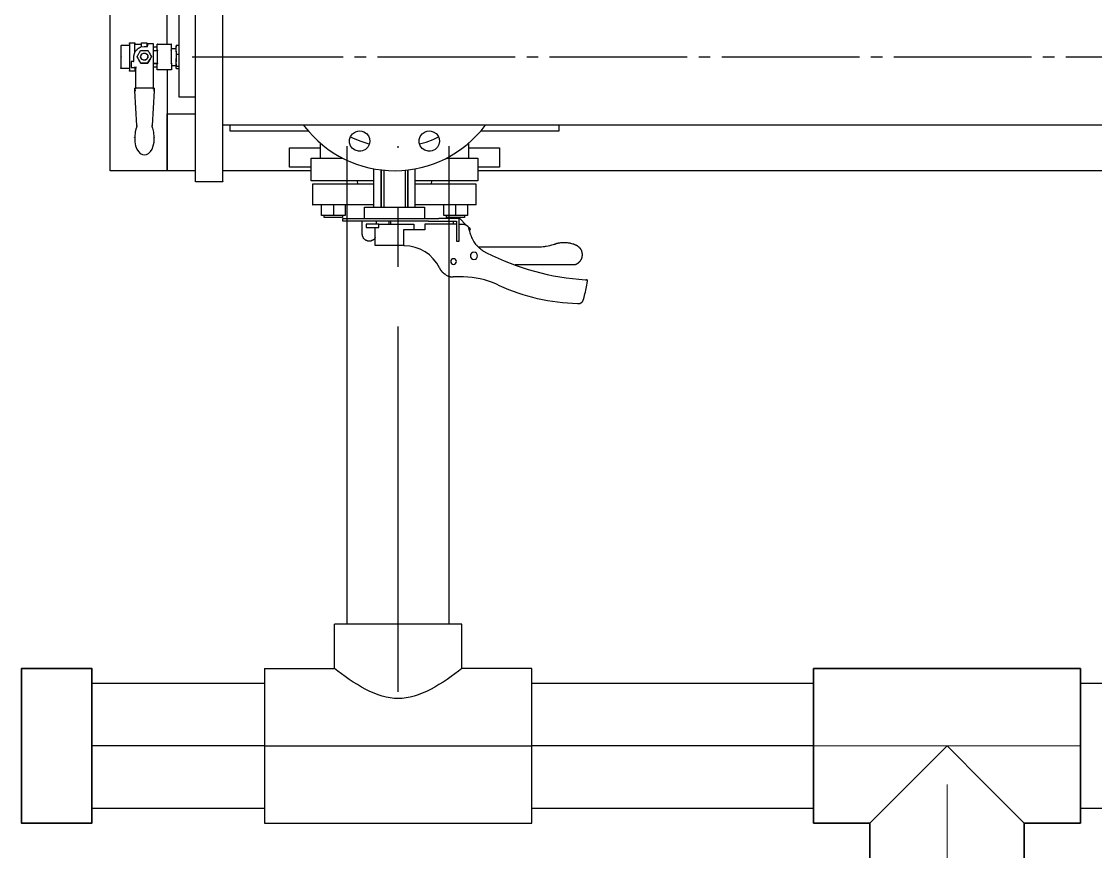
# Model space of a CAD drawing. Extents: x -234346 to 58427, y -132654 to -82394.
# Drawn here: x -200032 to -199087, y -103847 to -103117 of the extents above; entities that cross this region are included whole.
import ezdxf

# ---------------------------------------------------------------- set-up
doc = ezdxf.new("R2010")
doc.units = 0
doc.header["$LTSCALE"] = 8
doc.linetypes.add('AXES', pattern=[50.8, 31.75, -6.35, 6.35, -6.35])
doc.linetypes.add('CENTER', pattern=[50.8, 31.75, -6.35, 6.35, -6.35])
doc.layers.get('0').update_dxf_attribs({"color": 9, "lineweight": 5})
for name, color, linetype in [('M-PB_FIRE', 1, 'Continuous'), ('M-PB_FIRE-thin', 8, 'Continuous'), ('PUMP EQUIPMENT BLOCK', 30, 'Continuous')]:
    doc.layers.add(name, color=color, linetype=linetype)

# ---------------------------------------------------------------- blocks, each defined once
blk = doc.blocks.new('FIRE PUMP BLOCK')
for points in [[(40.04, -99.09), (40.04, -1400.91)], [(0, -323.52), (0, -1176.48)], [(99.93, -538.02), (99.93, -659.15)], [(99.93, -669.25), (99.93, -679.34)], [(99.93, -689.43), (99.93, -810.57)], [(99.93, -820.66), (99.93, -830.75)], [(99.93, -840.85), (99.93, -961.98)], [(99.93, -972.07), (99.93, -982.17)], [(99.93, -992.26), (99.93, -1113.39)], [(-116.92, -1088.49), (-116.92, -1087.15), (-116.76, -1086.98), (-116.76, -1086.64), (-116.59, -1086.64), (-116.59, -1086.31), (-116.42, -1086.14), (-116.42, -1085.97), (-116.25, -1085.8), (-116.25, -1085.63), (-116.08, -1085.63), (-116.08, -1085.46), (-115.92, -1085.3), (-115.92, -1085.13), (-115.75, -1085.13), (-115.75, -1084.96), (-115.58, -1084.96), (-115.58, -1084.79), (-115.41, -1084.79), (-115.41, -1084.62), (-115.24, -1084.62), (-115.24, -1084.45), (-115.07, -1084.45), (-114.91, -1084.29), (-114.74, -1084.29), (-114.74, -1084.12), (-114.57, -1084.12), (-114.4, -1083.95), (-114.23, -1083.95), (-114.06, -1083.78), (-113.73, -1083.78), (-113.73, -1083.61), (-113.39, -1083.61), (-111.37, -1083.11)], [(-99.09, -1080.42), (-97.07, -1080.08), (-96.4, -1080.08), (-96.4, -1080.25), (-96.23, -1080.25), (-96.23, -1080.42), (-96.06, -1080.42), (-96.06, -1080.92), (-95.9, -1081.09)], [(-74.02, -1084.79), (-74.87, -1084.79), (-75.03, -1084.96), (-75.87, -1084.96), (-76.04, -1085.13), (-76.55, -1085.13), (-76.55, -1085.3), (-77.05, -1085.3), (-77.22, -1085.46), (-77.56, -1085.46), (-77.56, -1085.63), (-77.89, -1085.63), (-78.06, -1085.8), (-78.23, -1085.8), (-78.4, -1085.97), (-78.57, -1085.97), (-78.73, -1086.14), (-78.9, -1086.14), (-78.9, -1086.31), (-79.07, -1086.31), (-79.24, -1086.47), (-79.41, -1086.47), (-79.41, -1086.64), (-79.58, -1086.64), (-79.91, -1086.98), (-80.08, -1087.15), (-80.25, -1087.15), (-80.25, -1087.31), (-80.42, -1087.31), (-80.59, -1087.48), (-80.75, -1087.65), (-80.92, -1087.82), (-80.92, -1087.99), (-81.09, -1087.99), (-81.09, -1088.16), (-81.26, -1088.16), (-81.26, -1088.32), (-81.43, -1088.49), (-81.59, -1088.66), (-81.59, -1088.83), (-81.76, -1088.83), (-81.76, -1089), (-81.93, -1089), (-81.93, -1089.33), (-82.1, -1089.33), (-82.1, -1089.5), (-82.27, -1089.67), (-82.27, -1089.84), (-82.44, -1090.01), (-82.44, -1090.17), (-82.6, -1090.34), (-82.6, -1090.68), (-82.77, -1090.68), (-82.77, -1091.02), (-82.94, -1091.18), (-82.94, -1091.69), (-82.94, -1143.67)], [(-64.77, -1091.69), (-64.94, -1091.52), (-64.94, -1091.18), (-65.11, -1091.02), (-65.11, -1090.68), (-65.28, -1090.68), (-65.28, -1090.34), (-65.44, -1090.17), (-65.44, -1090.01), (-65.61, -1089.84), (-65.61, -1089.67), (-65.78, -1089.5), (-65.78, -1089.33), (-65.95, -1089.33), (-65.95, -1089.17), (-66.12, -1089), (-66.12, -1088.83), (-66.29, -1088.83), (-66.29, -1088.66), (-66.45, -1088.49), (-66.79, -1088.16), (-66.79, -1087.99), (-66.96, -1087.99), (-66.96, -1087.82), (-67.13, -1087.65), (-67.46, -1087.31), (-67.63, -1087.31), (-67.63, -1087.15), (-67.8, -1087.15), (-67.8, -1086.98), (-67.97, -1086.98), (-68.14, -1086.81), (-68.3, -1086.64), (-68.47, -1086.64), (-68.47, -1086.47), (-68.64, -1086.47), (-68.64, -1086.31), (-68.98, -1086.31), (-68.98, -1086.14), (-69.15, -1086.14), (-69.31, -1085.97), (-69.48, -1085.97), (-69.65, -1085.8), (-69.82, -1085.8), (-69.99, -1085.63), (-70.32, -1085.63), (-70.32, -1085.46), (-70.66, -1085.46), (-70.83, -1085.3), (-71.16, -1085.3), (-71.33, -1085.13), (-71.84, -1085.13), (-71.84, -1084.96), (-72.17, -1084.96)], [(-64.43, -1092.36), (-64.6, -1092.19), (-64.6, -1091.86), (-64.77, -1091.52)], [(-63.43, -1096.23), (-63.59, -1096.06), (-63.59, -1095.73)], [(-64.43, -1108.85), (-64.43, -1108.51), (-64.27, -1108.18), (-64.27, -1107.84), (-64.1, -1107.67), (-64.1, -1107.34), (-63.93, -1107), (-63.93, -1106.66), (-63.76, -1106.33), (-63.76, -1105.82), (-63.59, -1105.48), (-63.59, -1104.81), (-63.43, -1104.64), (-63.43, -1104.31)], [(-63.09, -1100.94), (-63.09, -1099.6)], [(34.99, -1173.96), (34.99, -1104.98), (40.04, -1104.98)], [(-64.94, -1109.86), (-64.6, -1109.19), (-64.6, -1108.68)], [(-66.96, -1175.13), (-66.96, -1174.97), (-66.96, -1125), (-67.13, -1124.33), (-66.96, -1123.65)], [(-66.62, -1117.6), (-66.45, -1116.92), (-66.45, -1116.42)], [(99.93, -1123.49), (99.93, -1133.58)], [(99.93, -1143.67), (99.93, -1264.8)], [(20.02, -1157.64), (20.02, -1157.47), (3.03, -1157.47), (3.03, -1157.64)], [(-66.45, -1176.82), (-66.79, -1176.48), (-66.96, -1176.31), (-67.29, -1175.98), (-67.8, -1175.47), (-68.14, -1175.13), (-68.3, -1174.97), (-68.47, -1174.63), (-68.81, -1174.29), (-68.98, -1174.13), (-69.31, -1173.79), (-69.65, -1173.12), (-69.99, -1172.95), (-70.15, -1172.61), (-70.32, -1172.27), (-70.83, -1171.77), (-70.83, -1171.43)], [(-66.96, -1176.31), (-66.96, -1176.14)], [(-29.95, -1178.16), (-29.95, -1177.99), (-11.94, -1177.99), (-11.94, -1178.16)], [(10.94, -1204.41), (10.94, -1186.41), (10.94, -1176.48), (-8.92, -1176.48), (-8.92, -1186.41), (-8.92, -1232)], [(3.03, -1174.46), (3.03, -1176.48)], [(-93.54, -1189.27), (-93.54, -1189.43), (-93.54, -1197.85), (-93.54, -1198.35)], [(-56.86, -1182.87), (-57.2, -1182.71), (-57.54, -1182.54)], [(-49.8, -1184.89), (-50.13, -1184.56), (-51.48, -1183.21), (-51.65, -1183.38), (-51.82, -1183.55), (-51.99, -1183.55), (-52.15, -1183.71), (-52.32, -1183.88), (-52.66, -1183.88), (-52.83, -1184.05), (-52.99, -1184.05)], [(-47.11, -1189.43), (-47.11, -1188.59), (-47.27, -1188.43), (-47.27, -1187.92), (-47.44, -1187.75), (-47.44, -1187.42), (-47.61, -1187.42), (-47.61, -1187.08), (-47.78, -1187.08), (-47.78, -1186.74), (-47.95, -1186.74), (-47.95, -1186.57), (-48.12, -1186.41), (-48.12, -1186.24), (-48.28, -1186.24), (-48.28, -1186.07), (-48.45, -1186.07), (-48.45, -1185.9), (-48.62, -1185.9), (-48.62, -1185.73), (-48.79, -1185.73), (-48.79, -1185.57), (-48.96, -1185.57), (-48.96, -1185.4), (-49.13, -1185.4), (-49.29, -1185.23), (-49.46, -1185.23), (-49.46, -1185.06), (-49.8, -1185.06), (-49.8, -1184.89), (-50.13, -1184.89), (-50.13, -1184.72), (-50.47, -1184.72), (-50.64, -1184.56), (-51.14, -1184.56), (-51.65, -1184.39), (-51.99, -1184.39), (-52.32, -1184.22)], [(-50.98, -1184.56), (-50.13, -1184.56)], [(-42.06, -1192.97), (-42.06, -1192.46), (-47.61, -1187.08)], [(-46.94, -1192.97), (-46.94, -1189.43)], [(-39.54, -1188.26), (-41.22, -1188.26), (-41.22, -1188.43)], [(-29.95, -1185.73), (-39.54, -1185.73), (-39.54, -1196.16)], [(24.06, -1184.89), (10.94, -1184.89)], [(20.02, -1184.89), (20.02, -1181.53)], [(-92.53, -1203.23), (-92.53, -1202.89), (-92.7, -1202.73), (-92.7, -1202.56), (-92.87, -1202.39), (-92.87, -1202.05), (-93.03, -1201.88), (-93.03, -1201.55), (-93.2, -1201.38), (-93.2, -1200.87), (-93.37, -1200.71), (-93.37, -1199.87), (-93.54, -1199.7), (-93.54, -1199.53)], [(-46.94, -1195.49), (-46.94, -1223.08), (-51.99, -1223.08), (-51.99, -1241.92), (-65.95, -1241.92), (-65.95, -1244.11)], [(-44.41, -1210.8), (-44.41, -1209.79), (-44.41, -1195.49), (-56.02, -1195.49), (-61.91, -1195.49), (-61.91, -1192.97), (-56.02, -1192.97), (-42.06, -1192.97), (-42.06, -1209.79), (-42.06, -1210.8)], [(-46.94, -1197.85), (-44.41, -1197.85)], [(-41.22, -1194.48), (-41.22, -1196.16), (-41.22, -1197.85)], [(-29.95, -1196.16), (-39.54, -1196.16), (-39.54, -1206.59), (-29.95, -1206.59)], [(-29.95, -1193.3), (-29.95, -1196), (-29.95, -1232)], [(-11.94, -1193.3), (-11.94, -1196), (-11.94, -1232)], [(-41.22, -1203.9), (-41.22, -1204.24), (-39.54, -1204.24)], [(-44.41, -1219.89), (-44.41, -1217.03), (-44.41, -1216.35)], [(-42.06, -1219.89), (-42.06, -1217.03), (-42.06, -1216.35)], [(-8.92, -1217.53), (-9.42, -1217.36), (-9.93, -1217.36), (-10.94, -1217.53), (-11.94, -1217.87)], [(17.5, -1216.69), (17.16, -1218.37), (17.16, -1220.22)], [(23.55, -1227.79), (25.24, -1221.9), (27.42, -1216.02), (29.78, -1211.14)], [(34.32, -1222.91), (34.83, -1221.06), (35.16, -1219.38), (34.83, -1217.53), (34.32, -1215.85)], [(-31.97, -1223.59), (-31.97, -1223.42), (-42.06, -1223.42)], [(-46.94, -1233.18), (-46.94, -1233.01), (-51.99, -1233.01)], [(-31.97, -1270.02), (-31.97, -1268.51), (-31.97, -1231.49), (-31.97, -1229.81)], [(1.68, -1232), (-31.97, -1232)], [(-31.97, -1237.89), (0.67, -1237.89)], [(0.67, -1238.39), (-31.97, -1238.39)], [(0.5, -1240.41), (-31.97, -1240.41)], [(-44.41, -1253.53), (-46.94, -1253.53)], [(-44.41, -1254.88), (-46.94, -1254.88)], [(-46.94, -1263.63), (-46.94, -1274.9), (-49.97, -1274.9), (-49.97, -1263.63), (-46.94, -1263.63), (-46.94, -1261.94)], [(-44.41, -1266.15), (-46.94, -1266.15)], [(0.5, -1259.42), (-31.97, -1259.42)], [(-31.97, -1261.44), (0.67, -1261.44)], [(0.67, -1261.94), (-31.97, -1261.94)], [(-65.95, -1266.82), (-65.95, -1266.99), (-49.97, -1266.99)], [(-60.73, -1268.34), (-60.73, -1268.51), (-60.9, -1268.51), (-60.9, -1268.67), (-61.07, -1268.67), (-61.07, -1269.01), (-61.24, -1269.01), (-61.24, -1269.18), (-61.41, -1269.35), (-61.41, -1269.52), (-61.57, -1269.68), (-61.57, -1270.02), (-61.74, -1270.02), (-61.74, -1270.52), (-61.91, -1270.52), (-61.91, -1271.2), (-62.08, -1271.37), (-62.08, -1272.88), (-61.91, -1273.05), (-61.91, -1273.72), (-61.74, -1273.72), (-61.74, -1274.23), (-61.57, -1274.39), (-61.57, -1274.56), (-61.41, -1274.73), (-61.41, -1274.9), (-61.24, -1275.07), (-61.24, -1275.24), (-61.07, -1275.24), (-61.07, -1275.4), (-60.9, -1275.57), (-60.9, -1275.74), (-60.73, -1275.74), (-60.73, -1275.91)], [(-58.88, -1266.99), (-59.22, -1266.99), (-59.22, -1267.16), (-59.39, -1267.16), (-59.56, -1267.33), (-59.72, -1267.33), (-59.72, -1267.5), (-59.89, -1267.5)], [(-31.97, -1268), (1.68, -1268)], [(-29.95, -1268), (-29.95, -1304), (-29.95, -1306.53)], [(-11.94, -1268), (-11.94, -1304), (-11.94, -1306.53)], [(-8.92, -1268), (-8.92, -1313.43), (-8.92, -1323.35), (10.94, -1323.35), (10.94, -1313.43), (10.94, -1295.59)], [(29.78, -1288.69), (28.6, -1286.34), (25.91, -1279.61), (23.55, -1272.54), (23.55, -1271.87)], [(99.93, -1274.9), (99.93, -1284.99)], [(-59.89, -1276.75), (-59.72, -1276.75), (-59.72, -1276.92), (-59.56, -1276.92), (-59.56, -1277.09), (-59.22, -1277.09), (-59.22, -1277.25), (-59.05, -1277.25), (-58.88, -1277.42), (-58.71, -1277.42), (-58.55, -1277.59), (-58.21, -1277.59), (-58.21, -1277.76), (-57.71, -1277.76), (-57.71, -1277.93), (-57.03, -1277.93), (-56.86, -1278.1), (-56.02, -1278.1)], [(-56.02, -1278.26), (-44.41, -1278.26)], [(-42.06, -1276.41), (-31.97, -1276.41), (-31.97, -1276.24)], [(-11.94, -1281.97), (-11.94, -1282.13), (-10.94, -1282.3), (-9.93, -1282.47), (-9.42, -1282.47), (-8.92, -1282.47)], [(17.5, -1277.93), (17.16, -1279.61), (17.16, -1281.46)], [(34.32, -1284.15), (34.83, -1282.3), (35.16, -1280.62), (34.83, -1278.77), (34.32, -1276.92)], [(-29.95, -1293.24), (-39.54, -1293.24), (-39.54, -1303.67)], [(-44.41, -1295.26), (-44.41, -1295.42), (-42.06, -1295.42), (-42.06, -1295.26)], [(-39.54, -1295.59), (-41.22, -1295.59), (-41.22, -1295.76)], [(-41.22, -1301.99), (-41.22, -1303.67), (-41.22, -1305.35)], [(-29.95, -1303.67), (-39.54, -1303.67), (-39.54, -1314.1), (-29.95, -1314.1)], [(99.93, -1295.09), (99.93, -1416.22), (99.93, -1426.31), (99.93, -1427.99)], [(-41.22, -1311.57), (-41.22, -1311.74), (-39.54, -1311.74)], [(-11.94, -1321.67), (-11.94, -1322.01), (-29.95, -1322.01), (-29.95, -1321.67)], [(10.94, -1314.94), (24.06, -1314.94)], [(20.02, -1318.3), (20.02, -1314.94)], [(0, -1323.35), (0, -1400.91)], [(3.03, -1323.35), (3.03, -1325.37)], [(40.04, -1394.85), (34.99, -1394.85), (34.99, -1325.87)], [(3.03, -1342.19), (3.03, -1342.36), (20.02, -1342.36), (20.02, -1342.19)], [(-9.59, -1400.91), (-9.93, -1400.91), (-9.93, -1424.97), (-9.59, -1424.97)], [(0, -1424.97), (0, -1449.87), (49.97, -1449.87), (49.97, -1424.97)], [(168.07, -1439.6), (65.11, -1439.6), (65.11, -1424.97)], [(89.67, -1439.6), (89.67, -1441.62), (90.68, -1442.13), (91.02, -1442.13)], [(90.34, -1442.13), (90.51, -1442.13), (90.68, -1442.13), (91.69, -1441.62)], [(91.69, -1439.6), (91.69, -1441.62), (96.9, -1442.13), (95.73, -1442.13)], [(92.36, -1442.13), (92.36, -1446.16)], [(98.08, -1442.13), (96.9, -1442.13), (100.77, -1441.79), (102.12, -1441.62)], [(102.12, -1439.6), (102.12, -1441.62), (106.33, -1442.13), (109.52, -1442.13), (109.69, -1442.13)], [(105.32, -1442.13), (106.33, -1442.13), (110.36, -1441.62), (110.36, -1439.6)], [(107.67, -1446.16), (107.67, -1442.13)], [(110.36, -1441.62), (109.69, -1441.96)], [(88.66, -1449.87), (0, -1449.87), (0, -1500), (947.01, -1500)], [(94.38, -1446.33), (94.38, -1446.16), (94.55, -1446.16), (89, -1446.16), (88.66, -1446.16), (88.66, -1446.33)], [(88.66, -1446.5), (88.66, -1446.33), (88.66, -1458.45), (88.66, -1458.61), (89, -1458.61), (94.38, -1458.61), (94.55, -1458.61), (94.38, -1458.61), (94.38, -1458.45), (94.21, -1458.45), (94.21, -1458.28)], [(94.21, -1446.5), (94.38, -1446.33), (94.55, -1446.5)], [(94.55, -1446.16), (105.65, -1446.16), (105.82, -1446.16), (105.82, -1446.33), (105.65, -1446.5)], [(105.65, -1446.16), (111.04, -1446.16), (111.2, -1446.16), (111.37, -1446.33)], [(105.82, -1446.33), (105.99, -1446.5)], [(111.37, -1458.28), (111.37, -1458.45), (111.37, -1446.33), (111.37, -1446.5)], [(111.37, -1449.87), (947.01, -1449.87)], [(28.94, -1461.14), (29.1, -1461.14)], [(33.98, -1461.64), (37.52, -1462.65), (37.85, -1462.82)], [(39.37, -1462.99), (39.7, -1463.16), (39.87, -1462.99), (39.7, -1463.16), (39.54, -1463.16)], [(70.32, -1461.31), (70.15, -1461.31), (39.87, -1462.99)], [(71.84, -1461.98), (72.01, -1461.98), (72.17, -1461.81), (72.17, -1461.64), (72.34, -1461.47), (72.51, -1461.47), (72.51, -1461.31), (70.15, -1461.31), (70.15, -1461.98)], [(72.51, -1461.31), (72.51, -1478.47)], [(72.51, -1461.98), (90.17, -1461.98), (90.34, -1461.98)], [(88.66, -1458.28), (88.66, -1458.45)], [(90.68, -1458.61), (90.85, -1458.78), (91.02, -1458.78), (91.02, -1458.95), (91.18, -1459.12), (91.18, -1461.98)], [(91.35, -1461.98), (91.52, -1461.98), (108.68, -1461.98), (109.19, -1461.98)], [(94.55, -1458.28), (94.55, -1458.45), (94.38, -1458.45)], [(105.82, -1461.98), (105.82, -1458.61), (94.38, -1458.61)], [(94.72, -1473.25), (94.89, -1473.25), (95.05, -1473.42), (95.39, -1473.59), (96.23, -1474.09), (96.9, -1474.43), (98.25, -1475.27), (98.42, -1475.44), (99.09, -1475.77), (99.76, -1476.11), (99.93, -1476.28), (100.1, -1476.28), (100.27, -1476.45), (100.44, -1476.45), (100.44, -1476.28), (100.61, -1476.28), (100.94, -1476.11), (101.45, -1475.77), (102.12, -1475.44), (102.46, -1475.27), (103.8, -1474.43), (104.31, -1474.09), (105.32, -1473.59), (105.65, -1473.42), (105.65, -1473.25), (105.82, -1473.25), (105.82, -1470.9), (105.82, -1469.21), (105.82, -1466.86), (105.65, -1466.86), (105.48, -1466.69), (105.32, -1466.52), (104.64, -1466.18), (103.97, -1465.85), (103.8, -1465.68), (102.46, -1464.84), (101.78, -1464.5), (100.77, -1464), (100.61, -1463.83), (100.44, -1463.83), (100.27, -1463.66), (100.44, -1463.66)], [(105.65, -1458.61), (105.82, -1458.61), (105.82, -1458.45), (105.65, -1458.45), (105.65, -1458.28)], [(105.99, -1458.28), (105.99, -1458.45), (105.82, -1458.45)], [(105.82, -1458.61), (111.04, -1458.61), (111.37, -1458.61), (111.37, -1458.45)], [(108.85, -1461.98), (108.85, -1459.12), (108.85, -1458.95), (109.02, -1458.95), (109.02, -1458.78), (109.19, -1458.78), (109.35, -1458.61)], [(111.54, -1461.98), (111.71, -1461.98), (111.71, -1467.36), (111.54, -1467.36)], [(100.44, -1476.45), (100.27, -1476.45), (100.27, -1476.28), (100.1, -1476.28), (99.76, -1476.11), (98.76, -1475.61), (98.25, -1475.27), (96.9, -1474.43), (96.57, -1474.26), (96.06, -1473.92), (95.39, -1473.59), (95.22, -1473.42), (94.89, -1473.25), (94.72, -1473.25), (94.72, -1470.9), (94.72, -1469.21), (94.72, -1466.86)], [(94.89, -1473.25), (94.89, -1470.9), (94.89, -1469.21), (94.89, -1466.86)], [(96.06, -1479.64), (96.06, -1479.14), (100.27, -1479.14), (101.11, -1479.14), (103.97, -1478.47), (104.81, -1477.96), (105.48, -1477.62), (106.16, -1477.12), (106.66, -1476.45), (107.34, -1475.94), (107.84, -1475.27), (108.18, -1474.6), (108.68, -1473.76), (108.85, -1473.08), (109.35, -1470.05), (109.35, -1467.36), (109.86, -1467.36)], [(98.25, -1467.7), (99.26, -1467.03), (100.27, -1466.86), (100.44, -1466.86)], [(102.46, -1467.7), (101.45, -1467.03), (100.27, -1466.86), (99.26, -1467.03)], [(101.45, -1473.08), (100.27, -1473.25), (99.26, -1473.08), (100.27, -1473.25), (100.44, -1473.25)], [(109.02, -1472.41), (112.55, -1472.41), (112.55, -1467.7), (109.35, -1467.7)], [(111.54, -1478.3), (111.37, -1478.3), (111.37, -1478.13), (111.2, -1478.13), (111.2, -1477.79), (111.2, -1473.25), (111.2, -1473.08), (111.04, -1473.08), (111.04, -1472.91), (110.7, -1472.91), (109.02, -1472.91)], [(110.36, -1467.7), (110.36, -1467.36)], [(110.36, -1472.91), (110.36, -1472.41)], [(28.94, -1478.63), (29.1, -1478.63)], [(39.54, -1476.62), (39.87, -1476.62), (39.03, -1476.62), (38.69, -1476.78), (38.19, -1476.78), (37.85, -1476.95), (37.52, -1477.12), (34.15, -1478.13)], [(39.87, -1476.62), (70.15, -1478.47), (70.32, -1478.47)], [(70.15, -1477.62), (70.15, -1478.47), (72.51, -1478.47), (72.51, -1478.3), (72.34, -1478.3), (72.34, -1478.13), (72.17, -1478.13), (72.01, -1477.96), (72.01, -1477.79), (71.84, -1477.62)], [(72.51, -1477.62), (90.17, -1477.62), (90.34, -1477.62)], [(90.68, -1478.3), (87.82, -1478.3), (87.65, -1478.3), (87.48, -1478.47), (87.48, -1478.63), (87.48, -1482.67), (87.48, -1482.84), (87.65, -1483.01), (87.82, -1483.01), (88.16, -1483.01)], [(88.83, -1477.62), (88.83, -1477.79), (88.83, -1478.13), (88.66, -1478.13), (88.49, -1478.3)], [(90.17, -1483.51), (90.17, -1483.34), (90.01, -1483.34), (90.01, -1483.18), (89.84, -1483.18), (89.84, -1483.01), (89.67, -1483.01), (89.67, -1483.18), (89.84, -1483.18), (90.01, -1483.34), (90.01, -1483.51), (90.01, -1490.24), (90.01, -1490.58), (90.17, -1490.58), (90.34, -1490.75), (90.51, -1490.75)], [(90.68, -1481.49), (90.68, -1481.66), (90.68, -1479.14), (90.68, -1477.62), (90.68, -1478.47), (90.68, -1478.97)], [(90.68, -1479.14), (90.85, -1479.14)], [(96.06, -1481.49), (96.06, -1481.66), (90.68, -1481.66), (90.85, -1481.66)], [(91.52, -1477.62), (91.35, -1477.62)], [(104.31, -1478.3), (106.16, -1478.3)], [(110.36, -1483.01), (110.2, -1483.18), (110.03, -1483.18), (110.03, -1483.51), (110.03, -1490.24), (110.03, -1490.41), (109.86, -1490.58)], [(111.88, -1483.01), (112.05, -1483.01), (112.38, -1483.01), (112.38, -1482.84), (112.55, -1482.84), (112.55, -1482.67), (112.55, -1478.63), (112.55, -1478.47), (112.38, -1478.47), (112.38, -1478.3), (112.05, -1478.3), (111.88, -1478.3)], [(109.86, -1490.24), (109.86, -1490.58), (109.69, -1490.75), (109.52, -1490.75), (100.1, -1490.75), (90.51, -1490.75), (90.34, -1490.75), (90.34, -1490.58), (90.17, -1490.58), (90.17, -1490.41), (90.34, -1490.41), (90.34, -1490.24)], [(90.17, -1490.58), (90.17, -1490.24)], [(100.1, -1490.75), (100.1, -1490.58), (100.1, -1490.41), (99.93, -1490.41), (99.93, -1490.24)], [(100.27, -1490.24), (100.27, -1490.41), (100.1, -1490.58)]]:
    blk.add_lwpolyline(points)
for points in [[(-70.83, -1171.6), (-72.17, -1169.08, -0.100866), (-96.06, -1081.93), (-96.06, -1081.09)], [(-117.09, -1088.49), (-117.09, -1088.83, 0.101014), (-101.28, -1157.47), (-100.27, -1159.49), (-99.93, -1160.16)], [(40.04, -1329.91), (39.03, -1329.07, -0.495445), (39.7, -1170.09), (40.04, -1169.92)], [(-91.86, -1204.41), (-91.86, -1204.58), (-91.69, -1204.74), (-91.69, -1204.91), (-91.52, -1204.91), (-91.52, -1205.08), (-91.18, -1205.42), (-91.18, -1205.59), (-90.85, -1205.92), (-90.85, -1206.09), (-90.68, -1206.26), (-90.51, -1206.43), (-90.17, -1206.76), (-90.17, -1206.93), (-90.01, -1206.93), (-89.84, -1207.1), (-89.84, -1207.27), (-89.67, -1207.27), (-89.5, -1207.44), (-89.5, -1207.6), (-89.33, -1207.77), (-89.17, -1207.77), (-89, -1207.94), (-89, -1208.11), (-88.83, -1208.11), (-88.66, -1208.28), (-88.49, -1208.28), (-88.49, -1208.45), (-88.32, -1208.61), (-88.16, -1208.61), (-87.99, -1208.78), (-87.82, -1208.78), (-87.82, -1208.95), (-87.65, -1209.12), (-87.48, -1209.12), (-87.31, -1209.29), (-87.15, -1209.29), (-86.98, -1209.45), (-86.81, -1209.62), (-86.64, -1209.62), (-86.47, -1209.79), (-86.31, -1209.79), (-86.14, -1209.96), (-85.97, -1209.96), (-85.8, -1210.13), (-85.46, -1210.3, -0.283464), (-66.12, -1241.25), (-66.12, -1241.76)]]:
    blk.add_lwpolyline(points, format="xyb")
for points in [[(94.38, -1459.12), (94.38, -1461.98), (94.38, -1458.61)], [(98.25, -1464.84), (96.9, -1465.68), (96.57, -1465.85), (95.9, -1466.18), (95.39, -1466.52), (95.05, -1466.69), (94.89, -1466.86), (94.72, -1466.86), (94.89, -1466.86), (95.05, -1466.69), (95.39, -1466.52), (96.4, -1466.02), (96.9, -1465.68), (98.25, -1464.84), (98.59, -1464.67), (99.09, -1464.33), (99.76, -1464), (99.93, -1463.83), (100.1, -1463.83), (100.27, -1463.66), (100.27, -1463.83), (100.1, -1463.83), (99.76, -1464), (98.76, -1464.5)]]:
    blk.add_lwpolyline(points, close=True)
for centre, radius in [((-74.95, -1179.99), 3.17), ((-79.97, -1197.95), 2.46)]:
    blk.add_circle(centre, radius)
blk.add_arc((-49.97, -1160.79), 22.92, 228.64591, 238.58539)
for points in [[(-111.37, -1083.11), (-107.11, -1082.07), (-103.49, -1080.96), (-99.09, -1080.42)], [(-72.17, -1084.96), (-73.46, -1085.03), (-72.34, -1084.7), (-74.02, -1084.79)], [(-63.59, -1095.73), (-63.67, -1094.84), (-64.36, -1093.25), (-64.43, -1092.36)], [(-63.09, -1099.6), (-63.16, -1098.68), (-63.46, -1097.12), (-63.43, -1096.23)], [(-63.43, -1104.31), (-63.23, -1103.2), (-63.19, -1102.07), (-63.09, -1100.94)], [(-66.45, -1116.42), (-65.93, -1114.23), (-65.57, -1112.02), (-64.94, -1109.86)], [(-66.96, -1123.65), (-67.06, -1121.39), (-66.81, -1119.78), (-66.62, -1117.6)], [(-99.93, -1160.16), (-95.68, -1169.75), (-93.87, -1178.84), (-93.54, -1189.27)], [(3.03, -1157.64), (3.03, -1163.25), (3.03, -1168.85), (3.03, -1174.46)], [(20.02, -1181.53), (20.02, -1173.56), (20.02, -1165.6), (20.02, -1157.64)], [(-66.96, -1176.14), (-66.96, -1175.81), (-66.96, -1175.47), (-66.96, -1175.13)], [(-65.11, -1177.99), (-65.87, -1177.13), (-65.66, -1177.72), (-66.45, -1176.82)], [(-57.54, -1182.54), (-59.69, -1181.79), (-60.02, -1181.4), (-61.91, -1180.35)], [(-29.95, -1178.16), (-29.95, -1183.21), (-29.95, -1188.26), (-29.95, -1193.3)], [(-11.94, -1178.16), (-11.94, -1183.21), (-11.94, -1188.26), (-11.94, -1193.3)], [(-52.32, -1184.22), (-54.11, -1183.96), (-55.21, -1183.45), (-56.86, -1182.87)], [(-41.22, -1188.43), (-41.22, -1190.44), (-41.22, -1192.46), (-41.22, -1194.48)], [(-93.54, -1199.53), (-93.54, -1199.14), (-93.54, -1198.74), (-93.54, -1198.35)], [(-41.22, -1197.85), (-41.22, -1199.87), (-41.22, -1201.88), (-41.22, -1203.9)], [(-91.86, -1204.41), (-92.17, -1204.06), (-92.22, -1203.58), (-92.53, -1203.23)], [(34.32, -1215.85), (31.36, -1208.04), (19.71, -1208.78), (17.5, -1216.69)], [(-44.41, -1216.35), (-44.41, -1214.5), (-44.41, -1212.65), (-44.41, -1210.8)], [(-42.06, -1216.35), (-42.06, -1214.5), (-42.06, -1212.65), (-42.06, -1210.8)], [(-44.41, -1219.89), (-44.41, -1245.01), (-44.41, -1270.13), (-44.41, -1295.26)], [(-42.06, -1295.26), (-42.06, -1270.13), (-42.06, -1245.01), (-42.06, -1219.89)], [(-31.97, -1229.81), (-31.97, -1227.74), (-31.97, -1225.66), (-31.97, -1223.59)], [(17.16, -1220.22), (17.95, -1229.09), (30.27, -1231.65), (34.32, -1222.91)], [(-46.94, -1261.94), (-46.94, -1252.36), (-46.94, -1242.77), (-46.94, -1233.18)], [(-65.95, -1244.11), (-65.95, -1251.68), (-65.95, -1259.25), (-65.95, -1266.82)], [(-59.89, -1267.5), (-60.17, -1267.78), (-60.45, -1268.06), (-60.73, -1268.34)], [(-31.97, -1276.24), (-31.97, -1274.17), (-31.97, -1272.1), (-31.97, -1270.02)], [(34.32, -1276.92), (31.14, -1269.31), (19.71, -1270.06), (17.5, -1277.93)], [(-60.73, -1275.91), (-60.45, -1276.19), (-60.17, -1276.47), (-59.89, -1276.75)], [(17.16, -1281.46), (17.96, -1290.53), (30.46, -1292.63), (34.32, -1284.15)], [(-41.22, -1295.76), (-41.22, -1297.84), (-41.22, -1299.91), (-41.22, -1301.99)], [(-41.22, -1305.35), (-41.22, -1307.42), (-41.22, -1309.5), (-41.22, -1311.57)], [(-29.95, -1306.53), (-29.95, -1311.57), (-29.95, -1316.62), (-29.95, -1321.67)], [(-11.94, -1306.53), (-11.94, -1311.57), (-11.94, -1316.62), (-11.94, -1321.67)], [(20.02, -1342.19), (20.02, -1334.23), (20.02, -1326.27), (20.02, -1318.3)], [(3.03, -1325.37), (3.03, -1330.98), (3.03, -1336.59), (3.03, -1342.19)], [(-9.59, -1400.91), (63.54, -1400.91), (136.66, -1400.91), (209.79, -1400.91)], [(-9.59, -1424.97), (63.54, -1424.97), (136.66, -1424.97), (209.79, -1424.97)], [(91.02, -1442.13), (92.59, -1442.13), (94.16, -1442.13), (95.73, -1442.13)], [(105.32, -1442.13), (102.9, -1442.13), (100.49, -1442.13), (98.08, -1442.13)], [(34.15, -1478.13), (7.31, -1481.74), (7.18, -1458.06), (33.98, -1461.64)], [(37.85, -1462.82), (38.69, -1462.78), (37.71, -1463.09), (39.37, -1462.99)], [(90.34, -1461.98), (90.68, -1461.98), (91.02, -1461.98), (91.35, -1461.98)], [(109.19, -1461.98), (109.97, -1461.98), (110.76, -1461.98), (111.54, -1461.98)], [(98.25, -1467.7), (96.47, -1469.34), (97.03, -1472.1), (99.26, -1473.08)], [(99.26, -1467.03), (96.51, -1468.28), (96.51, -1471.83), (99.26, -1473.08)], [(101.45, -1473.08), (103.67, -1472.1), (104.24, -1469.34), (102.46, -1467.7)], [(111.54, -1467.36), (110.98, -1467.36), (110.42, -1467.36), (109.86, -1467.36)], [(111.88, -1483.01), (103.97, -1483.01), (96.06, -1483.01), (88.16, -1483.01)], [(91.35, -1477.62), (91.02, -1477.62), (90.68, -1477.62), (90.34, -1477.62)], [(90.68, -1481.49), (90.68, -1480.65), (90.68, -1479.81), (90.68, -1478.97)], [(96.06, -1479.64), (96.06, -1480.26), (96.06, -1480.88), (96.06, -1481.49)], [(106.16, -1478.3), (108.06, -1478.3), (109.97, -1478.3), (111.88, -1478.3)]]:
    blk.add_open_spline(points, degree=3)

msp = doc.modelspace()

# ---------------------------------------------------------------- linework, layer by layer
at = {"layer": 'M-PB_FIRE', "lineweight": -3, "ltscale": 1.032}
for p, q in [((-199745.8, -103647.1), (-199745.8, -103226.46)), ((-199655.8, -103647.1), (-199655.8, -103226.46)), ((-199644.8, -103647.1), (-199756.8, -103647.1)), ((-199756.8, -103686.1), (-199756.8, -103647.1)), ((-199644.8, -103686.1), (-199644.8, -103647.1)), ((-199818.3, -103686.1), (-199818.3, -103822.1)), ((-199818.3, -103686.1), (-199756.8, -103686.1)), ((-199583.3, -103686.1), (-199644.8, -103686.1)), ((-199583.3, -103822.1), (-199583.3, -103686.1)), ((-199818.3, -103699.1), (-199970.23, -103699.1)), ((-199335.38, -103699.1), (-199583.3, -103699.1)), ((-198812.1, -103699.1), (-199100.38, -103699.1)), ((-199818.3, -103809.1), (-199970.23, -103809.1)), ((-199335.38, -103809.1), (-199583.3, -103809.1)), ((-198812.1, -103809.1), (-199100.38, -103809.1)), ((-199818.3, -103822.1), (-199583.3, -103822.1))]:
    msp.add_line(p, q, dxfattribs=at)
at = {"layer": 'M-PB_FIRE', "color": 9, "linetype": 'CENTER', "lineweight": -3, "ltscale": 1.032}
for p, q in [((-199700.8, -103647.1), (-199700.8, -103226.46)), ((-199700.8, -103706.44), (-199700.8, -103647.1)), ((-199818.3, -103754.1), (-199970.23, -103754.1)), ((-199818.3, -103754.1), (-199583.3, -103754.1)), ((-199335.38, -103754.1), (-199583.3, -103754.1)), ((-198812.1, -103754.1), (-199100.38, -103754.1))]:
    msp.add_line(p, q, dxfattribs=at)
at = {"layer": 'M-PB_FIRE', "lineweight": 35}
for p, q in [((-199335.38, -103822.1), (-199335.38, -103686.1)), ((-199335.38, -103686.1), (-199100.38, -103686.1)), ((-199100.38, -103686.1), (-199100.38, -103822.1)), ((-199970.23, -103809.1), (-199970.23, -103699.1)), ((-199335.38, -103822.1), (-199285.88, -103822.1)), ((-199285.88, -103822.1), (-199285.88, -103872.1)), ((-199100.38, -103822.1), (-199149.88, -103822.1)), ((-199149.88, -103822.1), (-199149.88, -103872.1))]:
    msp.add_line(p, q, dxfattribs=at)
for points in [[(-199970.23, -103699.1), (-199970.23, -103686.1), (-200032.23, -103686.1), (-200032.23, -103822.1), (-199970.23, -103822.1), (-199970.23, -103809.1)], [(-199149.88, -103822.1), (-199158.99, -103812.99), (-199183.88, -103788.1), (-199217.88, -103754.1), (-199251.88, -103788.1), (-199276.77, -103812.99), (-199285.88, -103822.1)]]:
    msp.add_lwpolyline(points, dxfattribs=at)
at = {"layer": 'M-PB_FIRE', "lineweight": -3, "ltscale": 1.032}
msp.add_open_spline([(-199644.8, -103686.1), (-199652.31, -103692.13), (-199672.8, -103706.44), (-199700.8, -103715.53), (-199728.8, -103706.44), (-199749.3, -103692.13), (-199756.8, -103686.1)], degree=3, dxfattribs=at)
at = {"layer": 'M-PB_FIRE-thin', "linetype": 'AXES', "lineweight": 20}
for p, q in [((-199335.38, -103754.1), (-199100.38, -103754.1)), ((-199217.88, -103788.1), (-199217.88, -103872.1))]:
    msp.add_line(p, q, dxfattribs=at)

# ---------------------------------------------------------------- block references
at = {"layer": 'PUMP EQUIPMENT BLOCK', "ltscale": 1.032, "xscale": -1, "rotation": 270}
msp.add_blockref('FIRE PUMP BLOCK', (-198454.12, -103247.94), dxfattribs=at)

doc.saveas('drawing.dxf')
